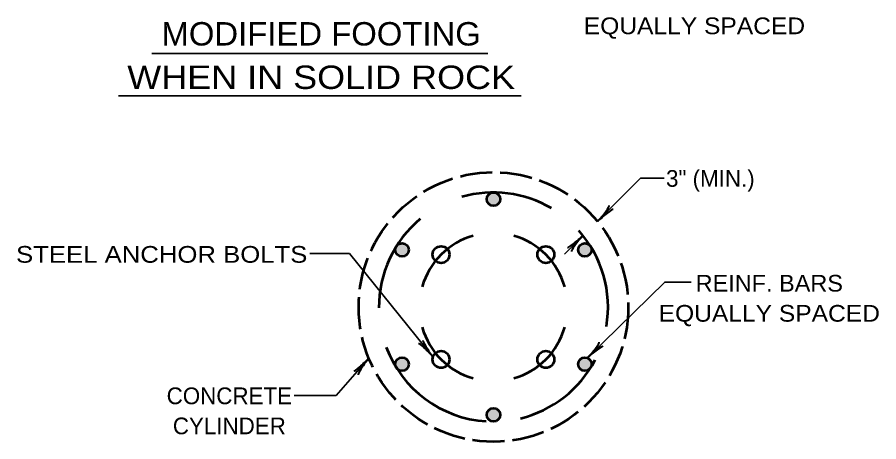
# Model space of a CAD drawing. Extents: x -2 to 679, y -1 to 439.
# Drawn here: x 332.7 to 461.6, y 267.6 to 331.1 of the extents above; entities that cross this region are included whole.
import ezdxf
from ezdxf.enums import TextEntityAlignment as Align

# ---------------------------------------------------------------- set-up
doc = ezdxf.new("R2010")
doc.units = 0
doc.header["$LTSCALE"] = 0.8
doc.linetypes.add('LONG_DASHED', pattern=[7.5, 6, -1.5])
doc.layers.add('1', color=7, linetype='Continuous', lineweight=35)

msp = doc.modelspace()

# ---------------------------------------------------------------- hatches: boundary and pattern name
at = {"layer": '1'}
for points in [[(404.9466, 303.8798, 1), (402.9306, 303.8798, 1)], [(391.2692, 296.2983, 1), (389.2532, 296.2983, 1)], [(418.624, 296.2983, 1), (416.608, 296.2983, 1)], [(391.2692, 279.2053, 1), (389.2532, 279.2053, 1)], [(418.6239, 279.2053, 1), (416.6079, 279.2053, 1)], [(404.9466, 271.6238, 1), (402.9306, 271.6238, 1)]]:
    msp.add_hatch(color=256, dxfattribs=at).paths.add_polyline_path(points)

# ---------------------------------------------------------------- linework, layer by layer
for p, q in [((352.8318, 325.6743), (403.097, 325.6743)), ((347.8506, 319.3325), (408.0782, 319.3325)), ((414.5595, 295.6345), (417.3395, 298.4145)), ((382.3795, 295.7345), (376.4395, 295.7345)), ((394.8795, 280.2745), (382.3795, 295.7345)), ((385.2795, 280.0945), (380.4195, 274.4945)), ((380.4195, 274.4945), (374.0995, 274.4945))]:
    msp.add_line(p, q, dxfattribs=at)
for points in [[(419.4995, 300.5745), (425.9595, 307.0345), (429.4995, 307.0345)], [(417.9824, 280.1442), (429.5566, 291.4906), (433.5069, 291.4906)]]:
    msp.add_lwpolyline(points, dxfattribs=at)
at = {"layer": '1', "linetype": 'LONG_DASHED', "lineweight": 53}
msp.add_circle((403.9386, 287.7518), 20.16, dxfattribs=at)
at = {"layer": '1', "lineweight": 53}
for centre, radius in [((403.9386, 303.8798), 1.008), ((390.2612, 296.2983), 1.008), ((396.0982, 295.5922), 1.26), ((411.779, 295.5922), 1.26), ((417.616, 296.2983), 1.008), ((396.0982, 279.9114), 1.26), ((411.779, 279.9114), 1.26), ((390.2612, 279.2053), 1.008), ((417.6159, 279.2053), 1.008), ((403.9386, 271.6238), 1.008)]:
    msp.add_circle(centre, radius, dxfattribs=at)
for radius, start, end in [(17.136, 59.62188, 105.99903), (17.136, 129.76139, 180.48594), (17.136, 350.2187, 41.88924), (11.088, 105.82662, 164.17338), (11.088, 15.82662, 74.17338), (11.088, 195.82662, 254.17338), (11.088, 285.82662, 344.17338), (17.136, 200.43579, 266.30804), (17.136, 283.57599, 332.46404)]:
    msp.add_arc((403.9386, 287.7518), radius, start, end, dxfattribs=at)
at = {"layer": '1', "lineweight": 40}
for centre, major_axis, ratio, start_param, end_param in [((420.079, 301.5454), (-1.1615, -1.3841), 0.122415, 0.89635335, 3.14159265), ((420.4476, 301.2186), (-1.3771, -1.1267), 0.07063, 3.14071475, 5.41810995), ((416.3987, 297.7729), (-1.3771, -1.1267), 0.07063, 6.28230741, 8.55970261), ((416.3987, 297.7729), (-1.3771, -1.1267), 0.07063, 6.28230741, 8.55970261), ((416.7673, 297.4461), (1.1615, 1.3841), 0.122415, 0.89635335, 3.14159265), ((416.7673, 297.4461), (1.1615, 1.3841), 0.122415, 0.89635335, 3.14159265), ((393.9807, 280.946), (1.2545, -1.3003), 0.122415, 0.89635335, 3.14159265), ((393.9807, 280.946), (1.2545, -1.3003), 0.122415, 0.89635335, 3.14159265), ((394.3445, 281.2783), (-0.976, 1.4878), 0.07063, 6.28230741, 8.55970261), ((394.3445, 281.2783), (-0.976, 1.4878), 0.07063, 6.28230741, 8.55970261), ((418.5682, 281.1054), (-1.1659, -1.3616), 0.122415, 0.89635335, 3.14159265), ((418.9307, 280.7775), (1.3772, 1.1042), 0.07063, 6.28230741, 8.55970261), ((384.3863, 279.3845), (-1.2959, -1.2193), 0.07063, 6.28230741, 8.55970261), ((384.7766, 279.0839), (1.063, 1.4611), 0.122415, 0.89635335, 3.14159265)]:
    msp.add_ellipse(centre, major_axis=major_axis, ratio=ratio, start_param=start_param, end_param=end_param, dxfattribs=at)

# ---------------------------------------------------------------- texts
at = {"layer": '1'}
for s, height, width, p in [('MODIFIED FOOTING', 3.5, 1.05, (378.1561, 326.8713)), ('EQUALLY SPACED', 2.5, 1.1, (434.0068, 328.5643)), ('WHEN IN SOLID ROCK', 3.5, 1.15, (378.1562, 320.3713)), ('REINF. BARS', 2.5, 1.05, (445.2044, 290.0567)), ('EQUALLY SPACED', 2.5, 1.1, (445.2044, 285.5567))]:
    msp.add_text(s, height=height, dxfattribs=dict(at, width=width)).set_placement(p, align=Align.CENTER)
msp.add_text('3" (MIN.)', height=2.5, dxfattribs=at).set_placement((429.7596, 305.7344))
at = {"layer": '1', "width": 1.15}
msp.add_text('STEEL ANCHOR BOLTS', height=2.5, dxfattribs=at).set_placement((332.5113, 294.3745))
at = {"layer": '1'}
for s, p in [('CONCRETE', (364.4198, 273.2145)), ('CYLINDER', (364.4199, 268.7145))]:
    msp.add_text(s, height=2.5, dxfattribs=at).set_placement(p, align=Align.CENTER)

doc.saveas('drawing.dxf')
